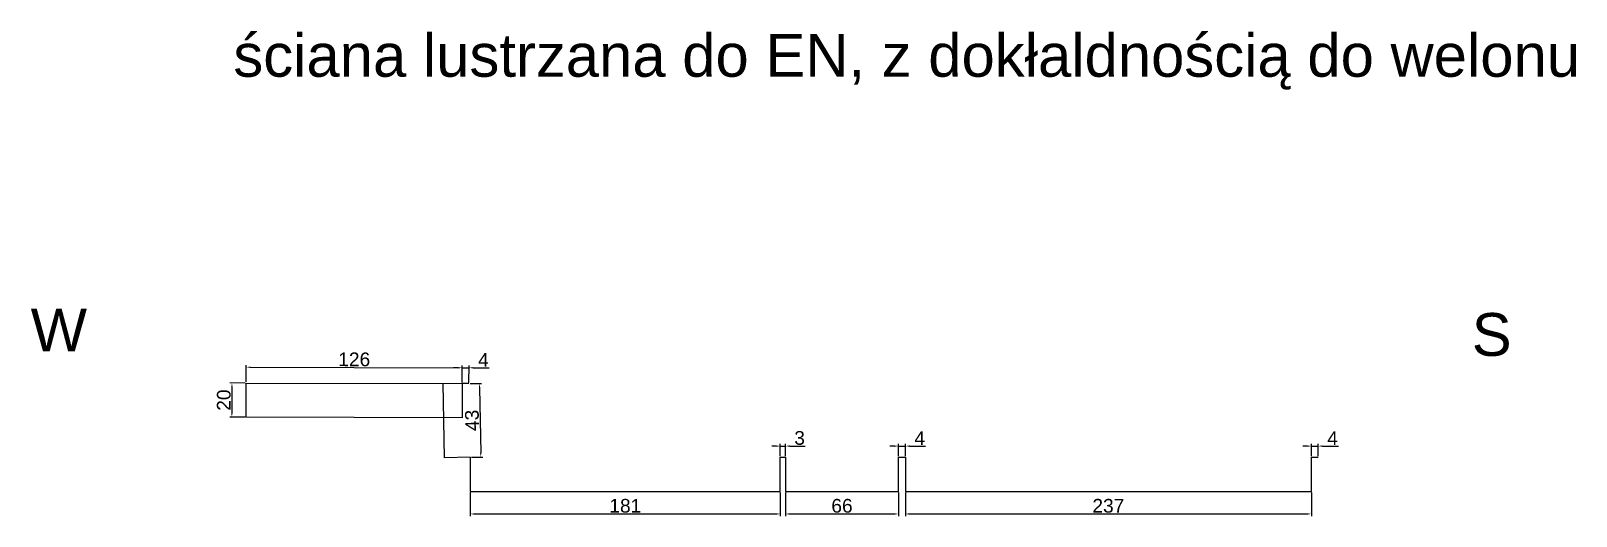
# Model space of a CAD drawing. Header units: millimetres. Extents: x -1487 to 2622, y -904 to 1367.
# Drawn here: x -1487 to -585, y 52 to 335 of the extents above; entities that cross this region are included whole.
import ezdxf

# ---------------------------------------------------------------- set-up
doc = ezdxf.new("R2010")
doc.units = ezdxf.units.MM
doc.layers.add('+literki', color=7, linetype='Continuous')
doc.layers.add('+szwy5.w', color=170, linetype='Continuous', transparency=0.6)
doc.layers.add('+szwy5.w-wymiary', color=150, linetype='Continuous', transparency=0.6)
doc.styles.get("Standard").update_dxf_attribs({"font": 'arial.ttf'})
doc.dimstyles.new('ISO-25', dxfattribs={"dimtxt": 8, "dimasz": 2.5, "dimexe": 1.25, "dimexo": 0.625, "dimtad": 1, "dimtxsty": 'Standard', "dimcen": 2.5, "dimadec": 0, "dimazin": 0, "dimtfac": 1, "dimtmove": 0, "dimatfit": 3, "dimfxl": 1, "dimarcsym": 0})

# ---------------------------------------------------------------- blocks, each defined once
blk = doc.blocks.new('*D17')
at = {"layer": '+szwy5.w-wymiary', "color": 0, "lineweight": -2, "transparency": 16777216}
for p, q in [((-1362.23, 129.31), (-1371.21, 129.33)), ((-1369.96, 126.83), (-1370, 111.83)), ((-1362.28, 109.31), (-1371.26, 109.33))]:
    blk.add_line(p, q, dxfattribs=at)
at = {"layer": '+szwy5.w-wymiary', "color": 0, "transparency": 16777216}
for points in [[(-1370.38, 126.83), (-1369.55, 126.83), (-1369.96, 129.33)], [(-1370.42, 111.83), (-1369.59, 111.83), (-1370.01, 109.33)]]:
    blk.add_solid(points, dxfattribs=at)
at = {"layer": '+szwy5.w-wymiary', "color": 0, "transparency": 16777216, "insert": (-1374.69, 119.34), "char_height": 8, "attachment_point": 5, "rotation": 89.84897}
blk.add_mtext('20', dxfattribs=at)
blk = doc.blocks.new('*D18')
at = {"layer": '+szwy5.w-wymiary', "color": 0, "lineweight": -2, "transparency": 16777216}
for p, q in [((-1361.6, 129.93), (-1361.58, 139.78)), ((-1359.08, 138.53), (-1238.08, 138.21)), ((-1235.6, 129.6), (-1235.58, 139.45))]:
    blk.add_line(p, q, dxfattribs=at)
at = {"layer": '+szwy5.w-wymiary', "color": 0, "transparency": 16777216}
for points in [[(-1359.08, 138.94), (-1359.08, 138.11), (-1361.58, 138.53)], [(-1238.08, 138.62), (-1238.08, 137.79), (-1235.58, 138.2)]]:
    blk.add_solid(points, dxfattribs=at)
at = {"layer": '+szwy5.w-wymiary', "color": 0, "transparency": 16777216, "insert": (-1298.57, 143.08), "char_height": 8, "attachment_point": 5, "rotation": 359.84897}
blk.add_mtext('126', dxfattribs=at)
blk = doc.blocks.new('*D19')
at = {"layer": '+szwy5.w-wymiary', "color": 0, "lineweight": -2, "transparency": 16777216}
for p, q in [((-1238.08, 138.23), (-1240.58, 138.23)), ((-1235.6, 129.6), (-1235.58, 139.47)), ((-1235.58, 138.22), (-1231.58, 138.21)), ((-1231.6, 129.59), (-1231.58, 139.46)), ((-1229.08, 138.2), (-1219.8, 138.18))]:
    blk.add_line(p, q, dxfattribs=at)
at = {"layer": '+szwy5.w-wymiary', "color": 0, "transparency": 16777216}
for points in [[(-1238.08, 138.64), (-1238.08, 137.81), (-1235.58, 138.22)], [(-1229.08, 138.62), (-1229.08, 137.79), (-1231.58, 138.21)]]:
    blk.add_solid(points, dxfattribs=at)
at = {"layer": '+szwy5.w-wymiary', "color": 0, "transparency": 16777216, "insert": (-1223.17, 142.81), "char_height": 8, "attachment_point": 5, "rotation": 359.84897}
blk.add_mtext('4', dxfattribs=at)
blk = doc.blocks.new('*D20')
at = {"layer": '+szwy5.w-wymiary', "color": 0, "lineweight": -2, "transparency": 16777216}
for p, q in [((-1230.98, 128.97), (-1224.2, 129.09)), ((-1225.41, 126.57), (-1224.74, 88.58)), ((-1230.22, 85.98), (-1223.44, 86.1))]:
    blk.add_line(p, q, dxfattribs=at)
at = {"layer": '+szwy5.w-wymiary', "color": 0, "transparency": 16777216}
for points in [[(-1225.83, 126.56), (-1224.99, 126.58), (-1225.45, 129.07)], [(-1225.15, 88.57), (-1224.32, 88.58), (-1224.69, 86.08)]]:
    blk.add_solid(points, dxfattribs=at)
at = {"layer": '+szwy5.w-wymiary', "color": 0, "transparency": 16777216, "insert": (-1229.78, 107.49), "char_height": 8, "attachment_point": 5, "rotation": 91.01345}
blk.add_mtext('43', dxfattribs=at)
blk = doc.blocks.new('*D21')
at = {"layer": '+szwy5.w-wymiary', "color": 0, "lineweight": -2, "transparency": 16777216}
for p, q in [((-1230.84, 65.34), (-1230.84, 51.63)), ((-1049.84, 65.34), (-1049.84, 51.63)), ((-1228.34, 52.88), (-1052.34, 52.88))]:
    blk.add_line(p, q, dxfattribs=at)
at = {"layer": '+szwy5.w-wymiary', "color": 0, "transparency": 16777216}
for points in [[(-1228.34, 53.3), (-1228.34, 52.46), (-1230.84, 52.88)], [(-1052.34, 53.3), (-1052.34, 52.46), (-1049.84, 52.88)]]:
    blk.add_solid(points, dxfattribs=at)
at = {"layer": '+szwy5.w-wymiary', "color": 0, "transparency": 16777216, "insert": (-1140.34, 57.59), "char_height": 8, "attachment_point": 5}
blk.add_mtext('181', dxfattribs=at)
blk = doc.blocks.new('*D22')
at = {"layer": '+szwy5.w-wymiary', "color": 0, "lineweight": -2, "transparency": 16777216}
for p, q in [((-1046.84, 65.34), (-1046.84, 51.63)), ((-980.84, 65.34), (-980.84, 51.63)), ((-1044.34, 52.88), (-983.34, 52.88))]:
    blk.add_line(p, q, dxfattribs=at)
at = {"layer": '+szwy5.w-wymiary', "color": 0, "transparency": 16777216}
for points in [[(-1044.34, 53.3), (-1044.34, 52.46), (-1046.84, 52.88)], [(-983.34, 53.3), (-983.34, 52.46), (-980.84, 52.88)]]:
    blk.add_solid(points, dxfattribs=at)
at = {"layer": '+szwy5.w-wymiary', "color": 0, "transparency": 16777216, "insert": (-1013.84, 57.59), "char_height": 8, "attachment_point": 5}
blk.add_mtext('66', dxfattribs=at)
blk = doc.blocks.new('*D23')
at = {"layer": '+szwy5.w-wymiary', "color": 0, "lineweight": -2, "transparency": 16777216}
for p, q in [((-976.84, 65.34), (-976.84, 51.63)), ((-739.84, 65.34), (-739.84, 51.63)), ((-974.34, 52.88), (-742.34, 52.88))]:
    blk.add_line(p, q, dxfattribs=at)
at = {"layer": '+szwy5.w-wymiary', "color": 0, "transparency": 16777216}
for points in [[(-974.34, 53.3), (-974.34, 52.46), (-976.84, 52.88)], [(-742.34, 53.3), (-742.34, 52.46), (-739.84, 52.88)]]:
    blk.add_solid(points, dxfattribs=at)
at = {"layer": '+szwy5.w-wymiary', "color": 0, "transparency": 16777216, "insert": (-858.34, 57.59), "char_height": 8, "attachment_point": 5}
blk.add_mtext('237', dxfattribs=at)
blk = doc.blocks.new('*D24')
at = {"layer": '+szwy5.w-wymiary', "color": 0, "lineweight": -2, "transparency": 16777216}
for p, q in [((-1052.34, 92.5), (-1054.84, 92.5)), ((-1049.84, 86.59), (-1049.84, 93.75)), ((-1049.84, 92.5), (-1046.84, 92.5)), ((-1046.84, 86.59), (-1046.84, 93.75)), ((-1044.34, 92.5), (-1035.35, 92.5))]:
    blk.add_line(p, q, dxfattribs=at)
at = {"layer": '+szwy5.w-wymiary', "color": 0, "transparency": 16777216}
for points in [[(-1052.34, 92.91), (-1052.34, 92.08), (-1049.84, 92.5)], [(-1044.34, 92.91), (-1044.34, 92.08), (-1046.84, 92.5)]]:
    blk.add_solid(points, dxfattribs=at)
at = {"layer": '+szwy5.w-wymiary', "color": 0, "transparency": 16777216, "insert": (-1038.6, 97.21), "char_height": 8, "attachment_point": 5}
blk.add_mtext('3', dxfattribs=at)
blk = doc.blocks.new('*D25')
at = {"layer": '+szwy5.w-wymiary', "color": 0, "lineweight": -2, "transparency": 16777216}
for p, q in [((-983.34, 92.5), (-985.84, 92.5)), ((-980.84, 86.59), (-980.84, 93.75)), ((-980.84, 92.5), (-976.84, 92.5)), ((-976.84, 86.59), (-976.84, 93.75)), ((-974.34, 92.5), (-965.06, 92.5))]:
    blk.add_line(p, q, dxfattribs=at)
at = {"layer": '+szwy5.w-wymiary', "color": 0, "transparency": 16777216}
for points in [[(-983.34, 92.91), (-983.34, 92.08), (-980.84, 92.5)], [(-974.34, 92.91), (-974.34, 92.08), (-976.84, 92.5)]]:
    blk.add_solid(points, dxfattribs=at)
at = {"layer": '+szwy5.w-wymiary', "color": 0, "transparency": 16777216, "insert": (-968.45, 97.12), "char_height": 8, "attachment_point": 5}
blk.add_mtext('4', dxfattribs=at)
blk = doc.blocks.new('*D26')
at = {"layer": '+szwy5.w-wymiary', "color": 0, "lineweight": -2, "transparency": 16777216}
for p, q in [((-742.34, 92.5), (-744.84, 92.5)), ((-739.84, 86.59), (-739.84, 93.75)), ((-739.84, 92.5), (-735.84, 92.5)), ((-735.84, 86.59), (-735.84, 93.75)), ((-733.34, 92.5), (-724.06, 92.5))]:
    blk.add_line(p, q, dxfattribs=at)
at = {"layer": '+szwy5.w-wymiary', "color": 0, "transparency": 16777216}
for points in [[(-742.34, 92.91), (-742.34, 92.08), (-739.84, 92.5)], [(-733.34, 92.91), (-733.34, 92.08), (-735.84, 92.5)]]:
    blk.add_solid(points, dxfattribs=at)
at = {"layer": '+szwy5.w-wymiary', "color": 0, "transparency": 16777216, "insert": (-727.45, 97.12), "char_height": 8, "attachment_point": 5}
blk.add_mtext('4', dxfattribs=at)

msp = doc.modelspace()

# ---------------------------------------------------------------- linework, layer by layer
at = {"layer": '+szwy5.w', "transparency": 33554687}
for p, q in [((-1361.655, 109.305), (-1361.603, 129.305)), ((-1361.603, 129.305), (-1235.603, 128.973)), ((-1245.84, 85.704), (-1246.606, 129.002)), ((-1235.603, 128.973), (-1235.656, 108.973)), ((-1231.603, 128.962), (-1235.603, 128.973)), ((-1235.656, 108.973), (-1361.655, 109.305)), ((-1230.843, 85.969), (-1245.84, 85.704)), ((-1230.843, 85.969), (-1230.843, 65.969)), ((-1049.843, 65.969), (-1049.843, 85.969)), ((-1049.843, 85.969), (-1046.843, 85.969)), ((-1046.843, 85.969), (-1046.843, 65.969)), ((-980.843, 65.969), (-980.843, 85.969)), ((-980.843, 85.969), (-976.843, 85.969)), ((-976.843, 85.969), (-976.843, 65.969)), ((-739.843, 65.969), (-739.843, 85.969)), ((-739.843, 85.969), (-735.843, 85.969)), ((-1230.843, 65.969), (-1049.843, 65.969)), ((-1046.843, 65.969), (-980.843, 65.969)), ((-976.843, 65.969), (-739.843, 65.969))]:
    msp.add_line(p, q, dxfattribs=at)

# ---------------------------------------------------------------- texts
at = {"layer": '+literki', "transparency": 33554687}
for s, p in [('ściana lustrzana do EN, z dokłaldnością do welonu', (-1369.154, 308.105)), ('W', (-1487.481, 147.779)), ('S', (-646.21, 145.16))]:
    msp.add_text(s, height=25, dxfattribs=at).set_placement(p)

# ---------------------------------------------------------------- dimensions: what is measured, and where the dimension line sits
at = {"layer": '+szwy5.w-wymiary', "transparency": 33554687}
for base, p1, p2, angle, picture, middle in [((-1235.579, 138.2), (-1361.603, 129.305), (-1235.603, 128.973), 359.848971, '*D18', (-1298.566, 143.076)), ((-1231.579, 138.211), (-1235.603, 128.973), (-1231.603, 128.962), 359.848971, '*D19', (-1223.175, 142.814)), ((-1370.009, 109.327), (-1361.603, 129.305), (-1361.655, 109.305), 89.848971, '*D17', (-1374.692, 119.339)), ((-1224.692, 86.078), (-1231.603, 128.962), (-1230.843, 85.969), 91.013448, '*D20', (-1229.784, 107.491))]:
    dim = msp.add_linear_dim(base=base, p1=p1, p2=p2, angle=angle, dimstyle='ISO-25', dxfattribs=at)
    dim.commit()
    dim.dimension.update_dxf_attribs({"geometry": picture, "text_midpoint": middle})
for base, p1, p2, picture, middle in [((-1046.843, 92.497), (-1049.843, 85.969), (-1046.843, 85.969), '*D24', (-1038.598, 97.209)), ((-976.843, 92.497), (-980.843, 85.969), (-976.843, 85.969), '*D25', (-968.451, 97.122)), ((-735.843, 92.497), (-739.843, 85.969), (-735.843, 85.969), '*D26', (-727.451, 97.122)), ((-1049.843, 52.88), (-1230.843, 65.969), (-1049.843, 65.969), '*D21', (-1140.343, 57.589)), ((-980.843, 52.88), (-1046.843, 65.969), (-980.843, 65.969), '*D22', (-1013.843, 57.589)), ((-739.843, 52.88), (-976.843, 65.969), (-739.843, 65.969), '*D23', (-858.343, 57.592))]:
    dim = msp.add_linear_dim(base=base, p1=p1, p2=p2, dimstyle='ISO-25', dxfattribs=at)
    dim.commit()
    dim.dimension.update_dxf_attribs({"geometry": picture, "text_midpoint": middle})

doc.saveas('drawing.dxf')
